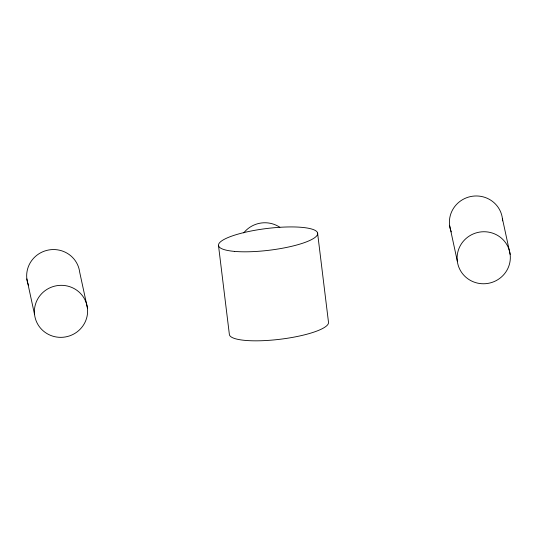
<?xml version="1.0" encoding="UTF-8"?>
<svg xmlns="http://www.w3.org/2000/svg" width="537" height="537" viewBox="0 0 537 537"><rect width="100%" height="100%" fill="white"/><g stroke="black" fill="none" stroke-linecap="round" stroke-linejoin="round"><path stroke-width="0.81" d="M502.417 218.633L510.15 254.404A26.635 25.984 -12.2 0 1 473.251 281.771A26.635 25.984 -12.2 0 1 467.787 237.085A26.635 25.984 -12.2 0 1 510.15 254.404M449.576 225.332L457.309 261.103M87.424 307.99A26.635 25.984 -12.2 0 0 45.061 290.671A26.635 25.984 -12.2 0 0 50.525 335.357A26.635 25.984 -12.2 0 0 87.424 307.99L79.691 272.219A26.635 25.984 -12.2 0 0 46.692 250.423A26.635 25.984 -12.2 0 0 28.568 285.476M26.85 278.911L34.583 314.689M317.589 233.098L328.476 322.106A49.941 10.935 -7 0 1 281.26 339.115A49.941 10.935 -7 0 1 229.4 334.665L218.512 245.657M451.295 231.89A26.635 25.984 -12.2 0 1 470.546 196.576A26.635 25.984 -12.2 0 1 502.592 220.888M243.717 232.897A26.635 25.984 -12.2 0 1 279.844 227.279M234.662 251.41A49.941 10.935 -7 0 0 316.501 236.092A49.941 10.935 -7 0 0 252.987 230.642A49.941 10.935 -7 0 0 234.662 251.41"/></g></svg>
